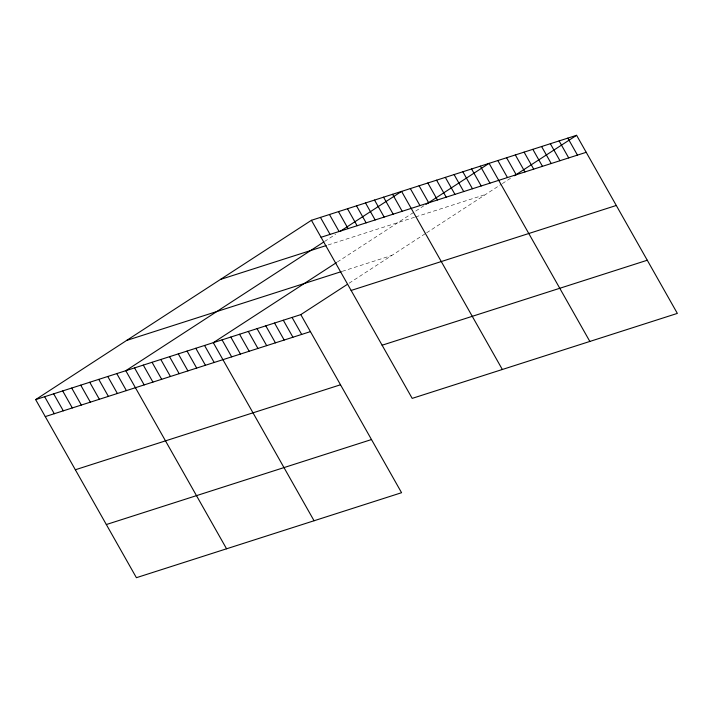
<?xml version="1.0" encoding="UTF-8"?>
<svg xmlns="http://www.w3.org/2000/svg" width="713" height="713" viewBox="0 0 713 713"><rect width="100%" height="100%" fill="white"/><g stroke="black" fill="none" stroke-linecap="round" stroke-linejoin="round"><path stroke-width="0.53" stroke-dasharray="3.56 2.67" d="M324.513 241.511L335.654 234.265M337.356 262.01L414.797 211.654M415.724 211.057L424.083 205.62M349.103 283.221L425.75 233.383M426.641 232.803L501.373 184.221M502.3 183.615L510.66 178.179M328.078 244.96L414.609 217.233M415.581 216.921L485.589 194.48M342.231 271.341L391.82 255.45"/><path stroke-width="1.07" d="M35.65 399.601L300.806 314.62L401.571 492.71L136.406 577.69L35.65 399.601L311.429 220.29L576.594 135.31L677.35 313.399L412.194 398.38L311.429 220.29M323.577 242.117L125.8 370.707L226.565 548.796M340.297 231.253L401.588 191.396L502.344 369.486M336.465 262.589L213.303 342.668L314.068 520.757M425.946 204.408L489.091 163.348L589.847 341.438M300.806 314.62L347.24 284.434M514.376 175.763L576.594 135.31M321.055 237.286L586.211 152.306M220.424 279.46L326.135 245.584M126.656 340.431L341.26 271.653M351.126 290.449L616.29 205.469M45.267 416.606L310.422 331.625M382.115 345.217L647.27 260.236M75.346 469.76L340.502 384.779M106.335 524.536L371.491 439.547M567.842 138.117L577.459 155.113M559.09 140.916L568.707 157.912M550.347 143.723L559.963 160.719M541.595 146.53L551.211 163.527M532.843 149.329L542.459 166.325M524.091 152.136L533.707 169.133M515.339 154.935L524.955 171.94M506.595 157.742L516.212 174.738M497.843 160.55L507.46 177.546M480.339 166.156L489.956 183.152M471.587 168.963L481.204 185.959M462.844 171.762L472.461 188.767M454.092 174.569L463.708 191.565M445.34 177.377L454.956 194.373M436.588 180.175L446.204 197.18M427.836 182.983L437.452 199.979M419.092 185.79L428.709 202.786M410.34 188.588L419.957 205.594M392.569 194.284L402.194 211.289M383.558 197.171L393.175 214.176M374.539 200.068L384.155 217.064M365.528 202.955L375.145 219.952M356.509 205.843L366.125 222.839M347.498 208.731L357.115 225.736M338.479 211.618L348.096 228.623M329.468 214.515L339.085 231.511M320.449 217.403L330.066 234.399M292.063 317.428L301.679 334.424M283.311 320.235L292.927 337.231M274.558 323.034L284.175 340.039M265.806 325.841L275.423 342.837M257.054 328.648L266.68 345.645M248.311 331.447L257.928 348.452M239.559 334.254L249.176 351.251M230.807 337.062L240.424 354.058M222.055 339.86L231.672 356.865M204.56 345.475L214.176 362.471M195.808 348.274L205.424 365.27M187.056 351.081L196.672 368.077M178.303 353.889L187.92 370.885M169.551 356.687L179.177 373.683M160.808 359.495L170.425 376.491M152.056 362.293L161.673 379.298M143.304 365.101L152.921 382.097M134.552 367.908L144.169 384.904M116.789 373.603L126.406 390.599M107.77 376.491L117.387 393.487M98.759 379.378L108.376 396.375M89.74 382.266L99.357 399.271M80.729 385.154L90.346 402.159M71.71 388.05L81.327 405.046M62.699 390.938L72.316 407.934M53.68 393.826L63.297 410.822M44.669 396.713L54.286 413.718"/></g></svg>
